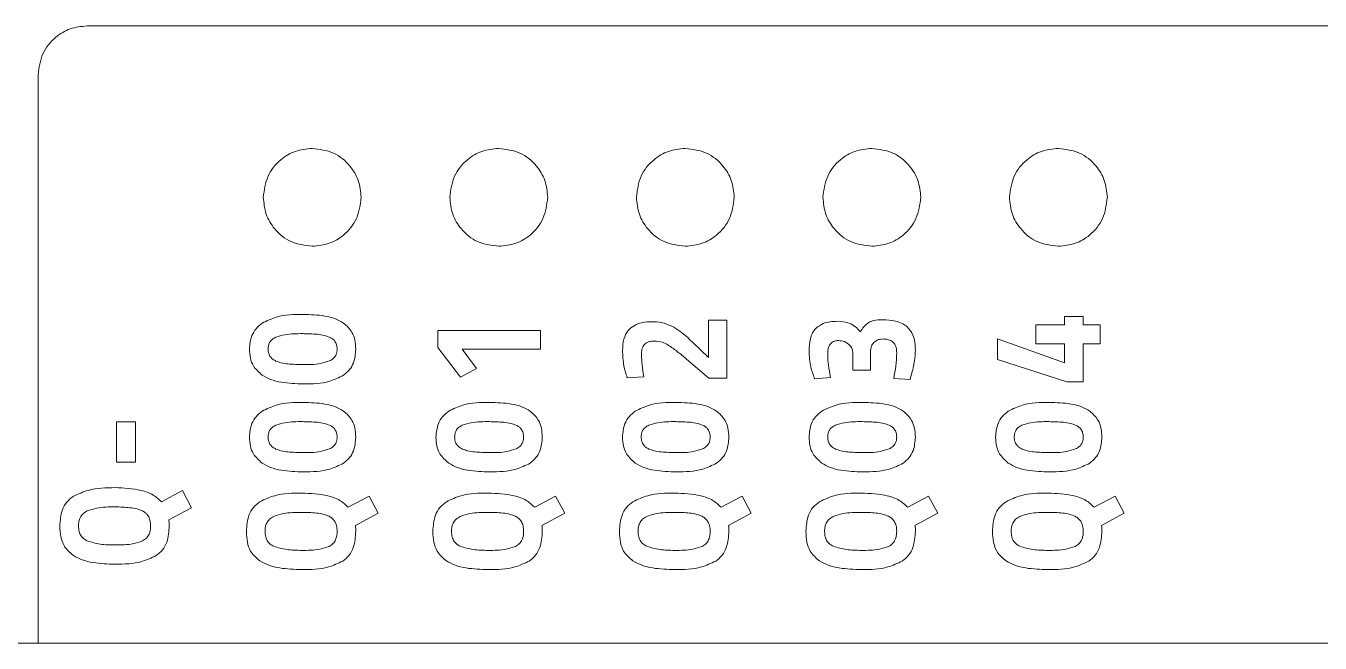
# Model space of a CAD drawing. Header units: millimetres. Extents: x 32696 to 36207, y 16706 to 17911.
# Drawn here: x 34830.1 to 34892.5, y 17439.4 to 17469.2 of the extents above; entities that cross this region are included whole.
import ezdxf

# ---------------------------------------------------------------- set-up
doc = ezdxf.new("R2010")
doc.units = ezdxf.units.MM
doc.header["$LTSCALE"] = 0.1
doc.layers.get('0').update_dxf_attribs({"lineweight": 20})

# ---------------------------------------------------------------- blocks, each defined once
blk = doc.blocks.new('CLP-XP352')
at = {"lineweight": 9}
for p, q in [((35056.784, 17361.414), (35144.454, 17361.414)), ((35055.784, 17348.814), (35055.784, 17360.414)), ((35077.128, 17355.483), (35076.747, 17355.483)), ((35076.747, 17355.483), (35076.747, 17355.308)), ((35077.128, 17355.308), (35077.128, 17355.483)), ((35066.044, 17355.197), (35063.948, 17355.197)), ((35063.948, 17355.197), (35063.948, 17354.848)), ((35066.044, 17354.815), (35066.044, 17355.197)), ((35069.473, 17355.405), (35069.473, 17354.646)), ((35069.854, 17355.405), (35069.473, 17355.405)), ((35069.854, 17354.219), (35069.854, 17355.405)), ((35076.747, 17355.308), (35076.159, 17355.308)), ((35076.159, 17355.308), (35076.159, 17354.926)), ((35077.474, 17355.308), (35077.128, 17355.308)), ((35077.474, 17354.926), (35077.474, 17355.308)), ((35069.473, 17354.646), (35069.142, 17354.965)), ((35076.747, 17354.532), (35075.378, 17355.023)), ((35075.378, 17355.023), (35075.378, 17354.602)), ((35076.159, 17354.926), (35076.747, 17354.926)), ((35076.747, 17354.926), (35076.747, 17354.532)), ((35077.128, 17354.15), (35077.128, 17354.926)), ((35077.128, 17354.926), (35077.474, 17354.926)), ((35063.948, 17354.848), (35064.408, 17354.244)), ((35064.735, 17354.419), (35064.443, 17354.815)), ((35064.443, 17354.815), (35066.044, 17354.815)), ((35072.422, 17354.757), (35072.422, 17354.388)), ((35072.784, 17354.388), (35072.784, 17354.757)), ((35064.408, 17354.244), (35064.735, 17354.419)), ((35069.028, 17354.61), (35069.482, 17354.219)), ((35072.422, 17354.388), (35072.784, 17354.388)), ((35075.378, 17354.602), (35076.794, 17354.15)), ((35067.815, 17354.23), (35068.155, 17354.25)), ((35068.155, 17354.25), (35068.145, 17354.316)), ((35069.482, 17354.219), (35069.854, 17354.219)), ((35071.644, 17354.211), (35071.968, 17354.236)), ((35071.968, 17354.236), (35071.955, 17354.308)), ((35073.26, 17354.216), (35073.594, 17354.197)), ((35073.594, 17354.197), (35073.619, 17354.286)), ((35076.794, 17354.15), (35077.128, 17354.15)), ((35057.773, 17353.329), (35057.386, 17353.329)), ((35057.386, 17353.329), (35057.386, 17352.509)), ((35057.773, 17352.509), (35057.773, 17353.329)), ((35057.386, 17352.509), (35057.773, 17352.509)), ((35058.732, 17351.927), (35058.307, 17351.697)), ((35058.919, 17351.577), (35058.732, 17351.927)), ((35062.542, 17351.816), (35062.117, 17351.586)), ((35062.729, 17351.467), (35062.542, 17351.816)), ((35066.352, 17351.816), (35065.926, 17351.586)), ((35066.539, 17351.467), (35066.352, 17351.816)), ((35070.162, 17351.816), (35069.736, 17351.586)), ((35070.349, 17351.467), (35070.162, 17351.816)), ((35073.972, 17351.816), (35073.546, 17351.586)), ((35074.159, 17351.467), (35073.972, 17351.816)), ((35077.782, 17351.816), (35077.356, 17351.586)), ((35077.969, 17351.467), (35077.782, 17351.816)), ((35058.453, 17351.328), (35058.919, 17351.577)), ((35062.263, 17351.217), (35062.729, 17351.467)), ((35066.072, 17351.217), (35066.539, 17351.467)), ((35069.882, 17351.217), (35070.349, 17351.467)), ((35073.692, 17351.217), (35074.159, 17351.467)), ((35077.502, 17351.217), (35077.969, 17351.467)), ((35055.284, 17348.814), (35055.784, 17348.814)), ((35055.784, 17348.814), (35145.454, 17348.814))]:
    blk.add_line(p, q, dxfattribs=at)
for points, knots in [([(35055.784, 17360.414), (35055.803, 17360.562), (35055.842, 17360.855), (35056.109, 17361.18), (35056.435, 17361.378), (35056.666, 17361.401), (35056.784, 17361.414)], [0, 0, 0, 0, 0.283348, 0.55809, 0.775467, 1, 1, 1, 1]), ([(35060.383, 17357.914), (35060.402, 17358.063), (35060.44, 17358.356), (35060.707, 17358.681), (35061.033, 17358.878), (35061.265, 17358.902), (35061.383, 17358.914)], [0, 0, 0, 0, 0.283707, 0.557916, 0.775023, 1, 1, 1, 1]), ([(35061.383, 17358.914), (35061.532, 17358.894), (35061.825, 17358.856), (35062.15, 17358.589), (35062.347, 17358.263), (35062.371, 17358.032), (35062.383, 17357.914)], [0, 0, 0, 0, 0.2837074, 0.5579157, 0.7750228, 1, 1, 1, 1]), ([(35064.193, 17357.914), (35064.212, 17358.063), (35064.25, 17358.356), (35064.517, 17358.681), (35064.843, 17358.878), (35065.075, 17358.902), (35065.193, 17358.914)], [0, 0, 0, 0, 0.2837074, 0.5579157, 0.7750228, 1, 1, 1, 1]), ([(35065.193, 17358.914), (35065.342, 17358.894), (35065.635, 17358.856), (35065.96, 17358.589), (35066.157, 17358.263), (35066.181, 17358.032), (35066.193, 17357.914)], [0, 0, 0, 0, 0.283707, 0.557916, 0.775023, 1, 1, 1, 1]), ([(35068.003, 17357.914), (35068.022, 17358.063), (35068.06, 17358.356), (35068.327, 17358.681), (35068.653, 17358.878), (35068.885, 17358.902), (35069.003, 17358.914)], [0, 0, 0, 0, 0.283707, 0.557916, 0.775023, 1, 1, 1, 1]), ([(35069.003, 17358.914), (35069.152, 17358.894), (35069.445, 17358.856), (35069.77, 17358.589), (35069.967, 17358.263), (35069.991, 17358.032), (35070.003, 17357.914)], [0, 0, 0, 0, 0.283707, 0.557916, 0.775023, 1, 1, 1, 1]), ([(35071.813, 17357.914), (35071.832, 17358.063), (35071.87, 17358.356), (35072.137, 17358.681), (35072.463, 17358.878), (35072.695, 17358.902), (35072.813, 17358.914)], [0, 0, 0, 0, 0.283707, 0.557916, 0.775023, 1, 1, 1, 1]), ([(35072.813, 17358.914), (35072.962, 17358.894), (35073.255, 17358.856), (35073.58, 17358.589), (35073.777, 17358.263), (35073.801, 17358.032), (35073.813, 17357.914)], [0, 0, 0, 0, 0.283707, 0.557916, 0.775023, 1, 1, 1, 1]), ([(35075.623, 17357.914), (35075.642, 17358.063), (35075.68, 17358.356), (35075.947, 17358.681), (35076.273, 17358.878), (35076.505, 17358.902), (35076.623, 17358.914)], [0, 0, 0, 0, 0.2837074, 0.5579157, 0.7750228, 1, 1, 1, 1]), ([(35076.623, 17358.914), (35076.772, 17358.894), (35077.065, 17358.856), (35077.39, 17358.589), (35077.587, 17358.263), (35077.611, 17358.032), (35077.623, 17357.914)], [0, 0, 0, 0, 0.283707, 0.557916, 0.775023, 1, 1, 1, 1]), ([(35061.383, 17356.914), (35061.234, 17356.933), (35060.941, 17356.971), (35060.615, 17357.238), (35060.418, 17357.564), (35060.395, 17357.796), (35060.383, 17357.914)], [0, 0, 0, 0, 0.283707, 0.557916, 0.775023, 1, 1, 1, 1]), ([(35062.383, 17357.914), (35062.363, 17357.765), (35062.325, 17357.472), (35062.058, 17357.146), (35061.732, 17356.949), (35061.501, 17356.926), (35061.383, 17356.914)], [0, 0, 0, 0, 0.2837074, 0.5579157, 0.7750228, 1, 1, 1, 1]), ([(35065.193, 17356.914), (35065.044, 17356.933), (35064.751, 17356.971), (35064.425, 17357.238), (35064.228, 17357.564), (35064.205, 17357.796), (35064.193, 17357.914)], [0, 0, 0, 0, 0.283707, 0.557916, 0.775023, 1, 1, 1, 1]), ([(35066.193, 17357.914), (35066.173, 17357.765), (35066.135, 17357.472), (35065.868, 17357.146), (35065.542, 17356.949), (35065.311, 17356.926), (35065.193, 17356.914)], [0, 0, 0, 0, 0.283707, 0.557916, 0.775023, 1, 1, 1, 1]), ([(35069.003, 17356.914), (35068.854, 17356.933), (35068.561, 17356.971), (35068.235, 17357.238), (35068.038, 17357.564), (35068.015, 17357.796), (35068.003, 17357.914)], [0, 0, 0, 0, 0.283707, 0.557916, 0.775023, 1, 1, 1, 1]), ([(35070.003, 17357.914), (35069.983, 17357.765), (35069.945, 17357.472), (35069.678, 17357.146), (35069.352, 17356.949), (35069.121, 17356.926), (35069.003, 17356.914)], [0, 0, 0, 0, 0.283707, 0.557916, 0.775023, 1, 1, 1, 1]), ([(35072.813, 17356.914), (35072.664, 17356.933), (35072.371, 17356.971), (35072.045, 17357.238), (35071.848, 17357.564), (35071.825, 17357.796), (35071.813, 17357.914)], [0, 0, 0, 0, 0.283707, 0.557916, 0.775023, 1, 1, 1, 1]), ([(35073.813, 17357.914), (35073.793, 17357.765), (35073.755, 17357.472), (35073.488, 17357.146), (35073.162, 17356.949), (35072.931, 17356.926), (35072.813, 17356.914)], [0, 0, 0, 0, 0.283707, 0.557916, 0.775023, 1, 1, 1, 1]), ([(35076.623, 17356.914), (35076.474, 17356.933), (35076.181, 17356.971), (35075.855, 17357.238), (35075.658, 17357.564), (35075.635, 17357.796), (35075.623, 17357.914)], [0, 0, 0, 0, 0.283707, 0.557916, 0.775023, 1, 1, 1, 1]), ([(35077.623, 17357.914), (35077.603, 17357.765), (35077.565, 17357.472), (35077.298, 17357.146), (35076.972, 17356.949), (35076.741, 17356.926), (35076.623, 17356.914)], [0, 0, 0, 0, 0.283707, 0.557916, 0.775023, 1, 1, 1, 1]), ([(35061.197, 17355.525), (35061.011, 17355.523), (35060.718, 17355.519), (35060.456, 17355.392), (35060.361, 17355.346)], [0, 0, 0, 0, 0.635344, 1, 1, 1, 1]), ([(35062.023, 17355.347), (35061.969, 17355.378), (35061.85, 17355.447), (35061.569, 17355.512), (35061.346, 17355.52), (35061.197, 17355.525)], [0, 0, 0, 0, 0.217517, 0.479492, 1, 1, 1, 1]), ([(35073.032, 17355.416), (35072.969, 17355.416), (35072.871, 17355.415), (35072.782, 17355.374), (35072.749, 17355.36)], [0, 0, 0, 0, 0.6355691, 1, 1, 1, 1]), ([(35073.537, 17355.268), (35073.502, 17355.294), (35073.43, 17355.348), (35073.257, 17355.406), (35073.121, 17355.412), (35073.032, 17355.416)], [0, 0, 0, 0, 0.23845, 0.502992, 1, 1, 1, 1]), ([(35060.361, 17355.346), (35060.316, 17355.31), (35060.229, 17355.24), (35060.121, 17355.059), (35060.109, 17354.91), (35060.1, 17354.815)], [0, 0, 0, 0, 0.275479, 0.542903, 1, 1, 1, 1]), ([(35062.272, 17354.815), (35062.269, 17354.877), (35062.262, 17354.995), (35062.193, 17355.192), (35062.087, 17355.289), (35062.023, 17355.347)], [0, 0, 0, 0, 0.3049042, 0.5798709, 1, 1, 1, 1]), ([(35068.32, 17355.375), (35068.252, 17355.372), (35068.126, 17355.366), (35067.955, 17355.305), (35067.819, 17355.191), (35067.732, 17355.011), (35067.724, 17354.87), (35067.72, 17354.793)], [0, 0, 0, 0, 0.213651, 0.394076, 0.558087, 0.759499, 1, 1, 1, 1]), ([(35068.726, 17355.286), (35068.657, 17355.315), (35068.526, 17355.368), (35068.386, 17355.373), (35068.32, 17355.375)], [0, 0, 0, 0, 0.533904, 1, 1, 1, 1]), ([(35069.142, 17354.965), (35069.062, 17355.04), (35068.933, 17355.161), (35068.782, 17355.252), (35068.726, 17355.286)], [0, 0, 0, 0, 0.627835, 1, 1, 1, 1]), ([(35071.668, 17355.239), (35071.644, 17355.209), (35071.593, 17355.145), (35071.54, 17354.987), (35071.534, 17354.862), (35071.53, 17354.78)], [0, 0, 0, 0, 0.235463, 0.498785, 1, 1, 1, 1]), ([(35072.111, 17355.383), (35072.01, 17355.38), (35071.846, 17355.374), (35071.718, 17355.277), (35071.668, 17355.239)], [0, 0, 0, 0, 0.6154372, 1, 1, 1, 1]), ([(35072.578, 17355.17), (35072.546, 17355.206), (35072.482, 17355.278), (35072.323, 17355.366), (35072.193, 17355.376), (35072.111, 17355.383)], [0, 0, 0, 0, 0.272486, 0.5404, 1, 1, 1, 1]), ([(35072.749, 17355.36), (35072.715, 17355.332), (35072.648, 17355.278), (35072.601, 17355.205), (35072.578, 17355.17)], [0, 0, 0, 0, 0.509409, 1, 1, 1, 1]), ([(35073.702, 17354.793), (35073.697, 17354.901), (35073.69, 17355.079), (35073.58, 17355.215), (35073.537, 17355.268)], [0, 0, 0, 0, 0.611026, 1, 1, 1, 1]), ([(35060.639, 17355.059), (35060.612, 17355.045), (35060.561, 17355.017), (35060.511, 17354.954), (35060.485, 17354.885), (35060.483, 17354.84), (35060.481, 17354.816)], [0, 0, 0, 0, 0.292413, 0.55813, 0.769655, 1, 1, 1, 1]), ([(35061.188, 17355.131), (35061.065, 17355.131), (35060.878, 17355.132), (35060.7, 17355.078), (35060.639, 17355.059)], [0, 0, 0, 0, 0.658032, 1, 1, 1, 1]), ([(35061.736, 17355.059), (35061.701, 17355.072), (35061.62, 17355.101), (35061.436, 17355.126), (35061.288, 17355.129), (35061.188, 17355.131)], [0, 0, 0, 0, 0.20023, 0.460667, 1, 1, 1, 1]), ([(35061.891, 17354.818), (35061.889, 17354.847), (35061.885, 17354.904), (35061.849, 17354.975), (35061.797, 17355.027), (35061.757, 17355.048), (35061.736, 17355.059)], [0, 0, 0, 0, 0.288903, 0.553829, 0.766744, 1, 1, 1, 1]), ([(35068.107, 17354.721), (35068.109, 17354.763), (35068.112, 17354.833), (35068.152, 17354.89), (35068.168, 17354.913)], [0, 0, 0, 0, 0.60055, 1, 1, 1, 1]), ([(35068.168, 17354.913), (35068.181, 17354.925), (35068.208, 17354.95), (35068.28, 17354.977), (35068.337, 17354.979), (35068.376, 17354.981)], [0, 0, 0, 0, 0.23229, 0.493341, 1, 1, 1, 1]), ([(35068.376, 17354.981), (35068.43, 17354.977), (35068.529, 17354.969), (35068.615, 17354.921), (35068.653, 17354.899)], [0, 0, 0, 0, 0.553548, 1, 1, 1, 1]), ([(35068.653, 17354.899), (35068.715, 17354.857), (35068.844, 17354.766), (35068.964, 17354.664), (35069.028, 17354.61)], [0, 0, 0, 0, 0.472756, 1, 1, 1, 1]), ([(35071.911, 17354.715), (35071.912, 17354.746), (35071.914, 17354.803), (35071.937, 17354.88), (35071.98, 17354.943), (35072.05, 17354.984), (35072.106, 17354.988), (35072.136, 17354.99)], [0, 0, 0, 0, 0.23036, 0.421688, 0.587943, 0.779408, 1, 1, 1, 1]), ([(35072.136, 17354.99), (35072.176, 17354.986), (35072.248, 17354.979), (35072.307, 17354.937), (35072.333, 17354.919)], [0, 0, 0, 0, 0.551394, 1, 1, 1, 1]), ([(35072.333, 17354.919), (35072.348, 17354.906), (35072.376, 17354.881), (35072.413, 17354.827), (35072.419, 17354.783), (35072.422, 17354.757)], [0, 0, 0, 0, 0.311437, 0.589228, 1, 1, 1, 1]), ([(35072.784, 17354.757), (35072.787, 17354.798), (35072.792, 17354.87), (35072.836, 17354.926), (35072.854, 17354.949)], [0, 0, 0, 0, 0.5801, 1, 1, 1, 1]), ([(35072.854, 17354.949), (35072.884, 17354.973), (35072.939, 17355.017), (35073.009, 17355.021), (35073.041, 17355.023)], [0, 0, 0, 0, 0.537063, 1, 1, 1, 1]), ([(35073.041, 17355.023), (35073.073, 17355.021), (35073.132, 17355.019), (35073.212, 17354.988), (35073.275, 17354.932), (35073.315, 17354.844), (35073.319, 17354.775), (35073.321, 17354.737)], [0, 0, 0, 0, 0.2083028, 0.3853112, 0.5487551, 0.7533807, 1, 1, 1, 1]), ([(35060.1, 17354.815), (35060.104, 17354.753), (35060.111, 17354.636), (35060.184, 17354.439), (35060.294, 17354.343), (35060.361, 17354.284)], [0, 0, 0, 0, 0.300764, 0.574255, 1, 1, 1, 1]), ([(35060.481, 17354.816), (35060.483, 17354.787), (35060.487, 17354.729), (35060.525, 17354.658), (35060.578, 17354.605), (35060.619, 17354.584), (35060.64, 17354.572)], [0, 0, 0, 0, 0.287559, 0.552203, 0.765697, 1, 1, 1, 1]), ([(35061.736, 17354.574), (35061.762, 17354.589), (35061.812, 17354.617), (35061.862, 17354.681), (35061.887, 17354.749), (35061.89, 17354.794), (35061.891, 17354.818)], [0, 0, 0, 0, 0.292816, 0.559186, 0.77068, 1, 1, 1, 1]), ([(35062.023, 17354.283), (35062.065, 17354.318), (35062.15, 17354.389), (35062.252, 17354.57), (35062.265, 17354.72), (35062.272, 17354.815)], [0, 0, 0, 0, 0.270664, 0.537437, 1, 1, 1, 1]), ([(35067.72, 17354.793), (35067.725, 17354.685), (35067.734, 17354.494), (35067.79, 17354.311), (35067.815, 17354.23)], [0, 0, 0, 0, 0.561022, 1, 1, 1, 1]), ([(35068.145, 17354.316), (35068.133, 17354.394), (35068.112, 17354.528), (35068.109, 17354.664), (35068.107, 17354.721)], [0, 0, 0, 0, 0.582116, 1, 1, 1, 1]), ([(35071.53, 17354.78), (35071.535, 17354.668), (35071.544, 17354.472), (35071.614, 17354.289), (35071.644, 17354.211)], [0, 0, 0, 0, 0.574467, 1, 1, 1, 1]), ([(35071.955, 17354.308), (35071.941, 17354.386), (35071.916, 17354.52), (35071.913, 17354.657), (35071.911, 17354.715)], [0, 0, 0, 0, 0.577592, 1, 1, 1, 1]), ([(35073.321, 17354.737), (35073.316, 17354.648), (35073.308, 17354.473), (35073.276, 17354.301), (35073.26, 17354.216)], [0, 0, 0, 0, 0.510113, 1, 1, 1, 1]), ([(35073.619, 17354.286), (35073.646, 17354.382), (35073.691, 17354.548), (35073.699, 17354.72), (35073.702, 17354.793)], [0, 0, 0, 0, 0.577762, 1, 1, 1, 1]), ([(35060.64, 17354.572), (35060.676, 17354.56), (35060.757, 17354.53), (35060.942, 17354.504), (35061.09, 17354.501), (35061.19, 17354.499)], [0, 0, 0, 0, 0.202241, 0.463134, 1, 1, 1, 1]), ([(35061.19, 17354.499), (35061.312, 17354.499), (35061.499, 17354.498), (35061.675, 17354.555), (35061.736, 17354.574)], [0, 0, 0, 0, 0.657967, 1, 1, 1, 1]), ([(35060.361, 17354.284), (35060.417, 17354.253), (35060.539, 17354.185), (35060.823, 17354.118), (35061.048, 17354.11), (35061.197, 17354.105)], [0, 0, 0, 0, 0.220687, 0.483535, 1, 1, 1, 1]), ([(35061.197, 17354.105), (35061.383, 17354.107), (35061.673, 17354.109), (35061.93, 17354.237), (35062.023, 17354.283)], [0, 0, 0, 0, 0.639398, 1, 1, 1, 1]), ([(35061.197, 17353.728), (35061.011, 17353.726), (35060.718, 17353.723), (35060.456, 17353.596), (35060.361, 17353.55)], [0, 0, 0, 0, 0.635344, 1, 1, 1, 1]), ([(35062.023, 17353.551), (35061.969, 17353.582), (35061.85, 17353.65), (35061.569, 17353.716), (35061.346, 17353.723), (35061.197, 17353.728)], [0, 0, 0, 0, 0.217517, 0.479492, 1, 1, 1, 1]), ([(35065.007, 17353.728), (35064.82, 17353.726), (35064.527, 17353.723), (35064.266, 17353.596), (35064.17, 17353.55)], [0, 0, 0, 0, 0.635344, 1, 1, 1, 1]), ([(35065.833, 17353.551), (35065.778, 17353.582), (35065.659, 17353.65), (35065.378, 17353.716), (35065.155, 17353.723), (35065.007, 17353.728)], [0, 0, 0, 0, 0.217517, 0.479492, 1, 1, 1, 1]), ([(35068.817, 17353.728), (35068.63, 17353.726), (35068.337, 17353.723), (35068.076, 17353.596), (35067.98, 17353.55)], [0, 0, 0, 0, 0.635344, 1, 1, 1, 1]), ([(35069.643, 17353.551), (35069.588, 17353.582), (35069.469, 17353.65), (35069.188, 17353.716), (35068.965, 17353.723), (35068.817, 17353.728)], [0, 0, 0, 0, 0.217517, 0.479492, 1, 1, 1, 1]), ([(35072.627, 17353.728), (35072.44, 17353.726), (35072.147, 17353.723), (35071.886, 17353.596), (35071.79, 17353.55)], [0, 0, 0, 0, 0.6353439, 1, 1, 1, 1]), ([(35073.453, 17353.551), (35073.398, 17353.582), (35073.279, 17353.65), (35072.998, 17353.716), (35072.775, 17353.723), (35072.627, 17353.728)], [0, 0, 0, 0, 0.217517, 0.479492, 1, 1, 1, 1]), ([(35076.437, 17353.728), (35076.25, 17353.726), (35075.957, 17353.723), (35075.696, 17353.596), (35075.6, 17353.55)], [0, 0, 0, 0, 0.635344, 1, 1, 1, 1]), ([(35077.263, 17353.551), (35077.208, 17353.582), (35077.089, 17353.65), (35076.808, 17353.716), (35076.585, 17353.723), (35076.437, 17353.728)], [0, 0, 0, 0, 0.217517, 0.479492, 1, 1, 1, 1]), ([(35060.361, 17353.55), (35060.316, 17353.514), (35060.229, 17353.444), (35060.121, 17353.263), (35060.109, 17353.113), (35060.1, 17353.019)], [0, 0, 0, 0, 0.275479, 0.542903, 1, 1, 1, 1]), ([(35061.188, 17353.335), (35061.065, 17353.335), (35060.878, 17353.336), (35060.7, 17353.281), (35060.639, 17353.263)], [0, 0, 0, 0, 0.658032, 1, 1, 1, 1]), ([(35061.736, 17353.263), (35061.701, 17353.275), (35061.62, 17353.305), (35061.436, 17353.33), (35061.288, 17353.333), (35061.188, 17353.335)], [0, 0, 0, 0, 0.20023, 0.460667, 1, 1, 1, 1]), ([(35062.272, 17353.019), (35062.269, 17353.081), (35062.262, 17353.199), (35062.193, 17353.395), (35062.087, 17353.492), (35062.023, 17353.551)], [0, 0, 0, 0, 0.304904, 0.579871, 1, 1, 1, 1]), ([(35064.17, 17353.55), (35064.126, 17353.514), (35064.039, 17353.444), (35063.931, 17353.263), (35063.918, 17353.113), (35063.91, 17353.019)], [0, 0, 0, 0, 0.275479, 0.542903, 1, 1, 1, 1]), ([(35064.997, 17353.335), (35064.874, 17353.335), (35064.687, 17353.336), (35064.509, 17353.281), (35064.448, 17353.263)], [0, 0, 0, 0, 0.658032, 1, 1, 1, 1]), ([(35065.545, 17353.263), (35065.51, 17353.275), (35065.43, 17353.305), (35065.245, 17353.33), (35065.097, 17353.333), (35064.997, 17353.335)], [0, 0, 0, 0, 0.20023, 0.460667, 1, 1, 1, 1]), ([(35066.082, 17353.019), (35066.078, 17353.081), (35066.072, 17353.199), (35066.003, 17353.395), (35065.897, 17353.492), (35065.833, 17353.551)], [0, 0, 0, 0, 0.304904, 0.579871, 1, 1, 1, 1]), ([(35067.98, 17353.55), (35067.936, 17353.514), (35067.849, 17353.444), (35067.741, 17353.263), (35067.728, 17353.113), (35067.72, 17353.019)], [0, 0, 0, 0, 0.275479, 0.542903, 1, 1, 1, 1]), ([(35068.807, 17353.335), (35068.684, 17353.335), (35068.497, 17353.336), (35068.319, 17353.281), (35068.258, 17353.263)], [0, 0, 0, 0, 0.658032, 1, 1, 1, 1]), ([(35069.355, 17353.263), (35069.32, 17353.275), (35069.24, 17353.305), (35069.055, 17353.33), (35068.907, 17353.333), (35068.807, 17353.335)], [0, 0, 0, 0, 0.20023, 0.460667, 1, 1, 1, 1]), ([(35069.892, 17353.019), (35069.888, 17353.081), (35069.882, 17353.199), (35069.813, 17353.395), (35069.707, 17353.492), (35069.643, 17353.551)], [0, 0, 0, 0, 0.304904, 0.579871, 1, 1, 1, 1]), ([(35071.79, 17353.55), (35071.746, 17353.514), (35071.659, 17353.444), (35071.551, 17353.263), (35071.538, 17353.113), (35071.53, 17353.019)], [0, 0, 0, 0, 0.275479, 0.542903, 1, 1, 1, 1]), ([(35072.617, 17353.335), (35072.494, 17353.335), (35072.307, 17353.336), (35072.129, 17353.281), (35072.068, 17353.263)], [0, 0, 0, 0, 0.658032, 1, 1, 1, 1]), ([(35073.165, 17353.263), (35073.13, 17353.275), (35073.05, 17353.305), (35072.865, 17353.33), (35072.717, 17353.333), (35072.617, 17353.335)], [0, 0, 0, 0, 0.2002298, 0.460667, 1, 1, 1, 1]), ([(35073.702, 17353.019), (35073.698, 17353.081), (35073.692, 17353.199), (35073.623, 17353.395), (35073.517, 17353.492), (35073.453, 17353.551)], [0, 0, 0, 0, 0.304904, 0.579871, 1, 1, 1, 1]), ([(35075.6, 17353.55), (35075.556, 17353.514), (35075.469, 17353.444), (35075.361, 17353.263), (35075.348, 17353.113), (35075.34, 17353.019)], [0, 0, 0, 0, 0.275479, 0.542903, 1, 1, 1, 1]), ([(35076.427, 17353.335), (35076.304, 17353.335), (35076.117, 17353.336), (35075.939, 17353.281), (35075.878, 17353.263)], [0, 0, 0, 0, 0.658032, 1, 1, 1, 1]), ([(35076.975, 17353.263), (35076.94, 17353.275), (35076.86, 17353.305), (35076.675, 17353.33), (35076.527, 17353.333), (35076.427, 17353.335)], [0, 0, 0, 0, 0.20023, 0.460667, 1, 1, 1, 1]), ([(35077.512, 17353.019), (35077.508, 17353.081), (35077.502, 17353.199), (35077.433, 17353.395), (35077.327, 17353.492), (35077.263, 17353.551)], [0, 0, 0, 0, 0.304904, 0.579871, 1, 1, 1, 1]), ([(35060.639, 17353.263), (35060.612, 17353.248), (35060.561, 17353.221), (35060.511, 17353.158), (35060.485, 17353.089), (35060.483, 17353.044), (35060.481, 17353.02)], [0, 0, 0, 0, 0.292413, 0.55813, 0.769655, 1, 1, 1, 1]), ([(35061.891, 17353.022), (35061.889, 17353.051), (35061.885, 17353.108), (35061.849, 17353.179), (35061.797, 17353.23), (35061.757, 17353.252), (35061.736, 17353.263)], [0, 0, 0, 0, 0.288903, 0.553829, 0.766744, 1, 1, 1, 1]), ([(35064.448, 17353.263), (35064.422, 17353.248), (35064.371, 17353.221), (35064.321, 17353.158), (35064.295, 17353.089), (35064.292, 17353.044), (35064.291, 17353.02)], [0, 0, 0, 0, 0.292413, 0.55813, 0.769655, 1, 1, 1, 1]), ([(35065.701, 17353.022), (35065.699, 17353.051), (35065.695, 17353.108), (35065.658, 17353.179), (35065.606, 17353.23), (35065.566, 17353.252), (35065.545, 17353.263)], [0, 0, 0, 0, 0.288903, 0.553829, 0.766744, 1, 1, 1, 1]), ([(35068.258, 17353.263), (35068.232, 17353.248), (35068.181, 17353.221), (35068.131, 17353.158), (35068.105, 17353.089), (35068.102, 17353.044), (35068.101, 17353.02)], [0, 0, 0, 0, 0.292413, 0.55813, 0.769655, 1, 1, 1, 1]), ([(35069.511, 17353.022), (35069.509, 17353.051), (35069.505, 17353.108), (35069.468, 17353.179), (35069.416, 17353.23), (35069.376, 17353.252), (35069.355, 17353.263)], [0, 0, 0, 0, 0.288903, 0.553829, 0.766744, 1, 1, 1, 1]), ([(35072.068, 17353.263), (35072.042, 17353.248), (35071.991, 17353.221), (35071.941, 17353.158), (35071.915, 17353.089), (35071.912, 17353.044), (35071.911, 17353.02)], [0, 0, 0, 0, 0.292413, 0.55813, 0.769655, 1, 1, 1, 1]), ([(35073.321, 17353.022), (35073.319, 17353.051), (35073.315, 17353.108), (35073.278, 17353.179), (35073.226, 17353.23), (35073.186, 17353.252), (35073.165, 17353.263)], [0, 0, 0, 0, 0.288903, 0.553829, 0.766744, 1, 1, 1, 1]), ([(35075.878, 17353.263), (35075.852, 17353.248), (35075.801, 17353.221), (35075.751, 17353.158), (35075.725, 17353.089), (35075.722, 17353.044), (35075.721, 17353.02)], [0, 0, 0, 0, 0.292413, 0.55813, 0.769655, 1, 1, 1, 1]), ([(35077.131, 17353.022), (35077.129, 17353.051), (35077.125, 17353.108), (35077.088, 17353.179), (35077.036, 17353.23), (35076.996, 17353.252), (35076.975, 17353.263)], [0, 0, 0, 0, 0.288903, 0.553829, 0.766744, 1, 1, 1, 1]), ([(35060.1, 17353.019), (35060.104, 17352.957), (35060.111, 17352.84), (35060.184, 17352.643), (35060.294, 17352.547), (35060.361, 17352.488)], [0, 0, 0, 0, 0.300764, 0.574255, 1, 1, 1, 1]), ([(35060.481, 17353.02), (35060.483, 17352.99), (35060.487, 17352.933), (35060.525, 17352.862), (35060.578, 17352.809), (35060.619, 17352.788), (35060.64, 17352.776)], [0, 0, 0, 0, 0.287559, 0.552203, 0.765697, 1, 1, 1, 1]), ([(35060.64, 17352.776), (35060.676, 17352.763), (35060.757, 17352.734), (35060.942, 17352.708), (35061.09, 17352.705), (35061.19, 17352.703)], [0, 0, 0, 0, 0.202241, 0.463134, 1, 1, 1, 1]), ([(35061.19, 17352.703), (35061.312, 17352.702), (35061.499, 17352.702), (35061.675, 17352.758), (35061.736, 17352.778)], [0, 0, 0, 0, 0.657967, 1, 1, 1, 1]), ([(35061.736, 17352.778), (35061.762, 17352.793), (35061.812, 17352.821), (35061.862, 17352.884), (35061.887, 17352.953), (35061.89, 17352.998), (35061.891, 17353.022)], [0, 0, 0, 0, 0.292816, 0.559186, 0.77068, 1, 1, 1, 1]), ([(35062.023, 17352.487), (35062.065, 17352.522), (35062.15, 17352.593), (35062.252, 17352.774), (35062.265, 17352.924), (35062.272, 17353.019)], [0, 0, 0, 0, 0.270664, 0.537437, 1, 1, 1, 1]), ([(35063.91, 17353.019), (35063.913, 17352.957), (35063.92, 17352.84), (35063.994, 17352.643), (35064.103, 17352.547), (35064.17, 17352.488)], [0, 0, 0, 0, 0.300764, 0.5742548, 1, 1, 1, 1]), ([(35064.291, 17353.02), (35064.293, 17352.99), (35064.297, 17352.933), (35064.335, 17352.862), (35064.387, 17352.809), (35064.428, 17352.788), (35064.45, 17352.776)], [0, 0, 0, 0, 0.287559, 0.552203, 0.765697, 1, 1, 1, 1]), ([(35064.45, 17352.776), (35064.485, 17352.763), (35064.566, 17352.734), (35064.751, 17352.708), (35064.899, 17352.705), (35064.999, 17352.703)], [0, 0, 0, 0, 0.202241, 0.463134, 1, 1, 1, 1]), ([(35064.999, 17352.703), (35065.122, 17352.702), (35065.308, 17352.702), (35065.485, 17352.758), (35065.545, 17352.778)], [0, 0, 0, 0, 0.657967, 1, 1, 1, 1]), ([(35065.545, 17352.778), (35065.571, 17352.793), (35065.622, 17352.821), (35065.671, 17352.884), (35065.697, 17352.953), (35065.699, 17352.998), (35065.701, 17353.022)], [0, 0, 0, 0, 0.292816, 0.559186, 0.77068, 1, 1, 1, 1]), ([(35065.833, 17352.487), (35065.875, 17352.522), (35065.959, 17352.593), (35066.062, 17352.774), (35066.074, 17352.924), (35066.082, 17353.019)], [0, 0, 0, 0, 0.270664, 0.537437, 1, 1, 1, 1]), ([(35067.72, 17353.019), (35067.723, 17352.957), (35067.73, 17352.84), (35067.804, 17352.643), (35067.913, 17352.547), (35067.98, 17352.488)], [0, 0, 0, 0, 0.300764, 0.574255, 1, 1, 1, 1]), ([(35068.101, 17353.02), (35068.103, 17352.99), (35068.107, 17352.933), (35068.145, 17352.862), (35068.197, 17352.809), (35068.238, 17352.788), (35068.26, 17352.776)], [0, 0, 0, 0, 0.287559, 0.552203, 0.765697, 1, 1, 1, 1]), ([(35068.26, 17352.776), (35068.295, 17352.763), (35068.376, 17352.734), (35068.561, 17352.708), (35068.709, 17352.705), (35068.809, 17352.703)], [0, 0, 0, 0, 0.202241, 0.463134, 1, 1, 1, 1]), ([(35068.809, 17352.703), (35068.932, 17352.702), (35069.118, 17352.702), (35069.295, 17352.758), (35069.355, 17352.778)], [0, 0, 0, 0, 0.657967, 1, 1, 1, 1]), ([(35069.355, 17352.778), (35069.381, 17352.793), (35069.432, 17352.821), (35069.481, 17352.884), (35069.507, 17352.953), (35069.509, 17352.998), (35069.511, 17353.022)], [0, 0, 0, 0, 0.292816, 0.559186, 0.77068, 1, 1, 1, 1]), ([(35069.643, 17352.487), (35069.685, 17352.522), (35069.769, 17352.593), (35069.872, 17352.774), (35069.884, 17352.924), (35069.892, 17353.019)], [0, 0, 0, 0, 0.270664, 0.537437, 1, 1, 1, 1]), ([(35071.53, 17353.019), (35071.533, 17352.957), (35071.54, 17352.84), (35071.614, 17352.643), (35071.723, 17352.547), (35071.79, 17352.488)], [0, 0, 0, 0, 0.300764, 0.574255, 1, 1, 1, 1]), ([(35071.911, 17353.02), (35071.913, 17352.99), (35071.917, 17352.933), (35071.955, 17352.862), (35072.007, 17352.809), (35072.048, 17352.788), (35072.07, 17352.776)], [0, 0, 0, 0, 0.287559, 0.552203, 0.765697, 1, 1, 1, 1]), ([(35072.07, 17352.776), (35072.105, 17352.763), (35072.186, 17352.734), (35072.371, 17352.708), (35072.519, 17352.705), (35072.619, 17352.703)], [0, 0, 0, 0, 0.202241, 0.463134, 1, 1, 1, 1]), ([(35072.619, 17352.703), (35072.742, 17352.702), (35072.928, 17352.702), (35073.105, 17352.758), (35073.165, 17352.778)], [0, 0, 0, 0, 0.657967, 1, 1, 1, 1]), ([(35073.165, 17352.778), (35073.191, 17352.793), (35073.242, 17352.821), (35073.291, 17352.884), (35073.317, 17352.953), (35073.319, 17352.998), (35073.321, 17353.022)], [0, 0, 0, 0, 0.292816, 0.559186, 0.77068, 1, 1, 1, 1]), ([(35073.453, 17352.487), (35073.495, 17352.522), (35073.579, 17352.593), (35073.682, 17352.774), (35073.694, 17352.924), (35073.702, 17353.019)], [0, 0, 0, 0, 0.270664, 0.537437, 1, 1, 1, 1]), ([(35075.34, 17353.019), (35075.343, 17352.957), (35075.35, 17352.84), (35075.424, 17352.643), (35075.533, 17352.547), (35075.6, 17352.488)], [0, 0, 0, 0, 0.300764, 0.5742548, 1, 1, 1, 1]), ([(35075.721, 17353.02), (35075.723, 17352.99), (35075.727, 17352.933), (35075.765, 17352.862), (35075.817, 17352.809), (35075.858, 17352.788), (35075.88, 17352.776)], [0, 0, 0, 0, 0.287559, 0.552203, 0.765697, 1, 1, 1, 1]), ([(35075.88, 17352.776), (35075.915, 17352.763), (35075.996, 17352.734), (35076.181, 17352.708), (35076.329, 17352.705), (35076.429, 17352.703)], [0, 0, 0, 0, 0.202241, 0.463134, 1, 1, 1, 1]), ([(35076.429, 17352.703), (35076.552, 17352.702), (35076.738, 17352.702), (35076.915, 17352.758), (35076.975, 17352.778)], [0, 0, 0, 0, 0.657967, 1, 1, 1, 1]), ([(35076.975, 17352.778), (35077.001, 17352.793), (35077.052, 17352.821), (35077.101, 17352.884), (35077.127, 17352.953), (35077.129, 17352.998), (35077.131, 17353.022)], [0, 0, 0, 0, 0.292816, 0.559186, 0.77068, 1, 1, 1, 1]), ([(35077.263, 17352.487), (35077.305, 17352.522), (35077.389, 17352.593), (35077.492, 17352.774), (35077.504, 17352.924), (35077.512, 17353.019)], [0, 0, 0, 0, 0.270664, 0.537437, 1, 1, 1, 1]), ([(35060.361, 17352.488), (35060.417, 17352.457), (35060.539, 17352.388), (35060.823, 17352.322), (35061.048, 17352.314), (35061.197, 17352.309)], [0, 0, 0, 0, 0.220687, 0.483535, 1, 1, 1, 1]), ([(35061.197, 17352.309), (35061.383, 17352.311), (35061.673, 17352.313), (35061.93, 17352.441), (35062.023, 17352.487)], [0, 0, 0, 0, 0.639398, 1, 1, 1, 1]), ([(35064.17, 17352.488), (35064.226, 17352.457), (35064.348, 17352.388), (35064.633, 17352.322), (35064.858, 17352.314), (35065.007, 17352.309)], [0, 0, 0, 0, 0.220687, 0.483535, 1, 1, 1, 1]), ([(35065.007, 17352.309), (35065.192, 17352.311), (35065.482, 17352.313), (35065.74, 17352.441), (35065.833, 17352.487)], [0, 0, 0, 0, 0.639398, 1, 1, 1, 1]), ([(35067.98, 17352.488), (35068.036, 17352.457), (35068.158, 17352.388), (35068.443, 17352.322), (35068.668, 17352.314), (35068.817, 17352.309)], [0, 0, 0, 0, 0.220687, 0.483535, 1, 1, 1, 1]), ([(35068.817, 17352.309), (35069.002, 17352.311), (35069.292, 17352.313), (35069.55, 17352.441), (35069.643, 17352.487)], [0, 0, 0, 0, 0.639398, 1, 1, 1, 1]), ([(35071.79, 17352.488), (35071.846, 17352.457), (35071.968, 17352.388), (35072.253, 17352.322), (35072.478, 17352.314), (35072.627, 17352.309)], [0, 0, 0, 0, 0.220687, 0.483535, 1, 1, 1, 1]), ([(35072.627, 17352.309), (35072.812, 17352.311), (35073.102, 17352.313), (35073.36, 17352.441), (35073.453, 17352.487)], [0, 0, 0, 0, 0.639398, 1, 1, 1, 1]), ([(35075.6, 17352.488), (35075.656, 17352.457), (35075.778, 17352.388), (35076.063, 17352.322), (35076.288, 17352.314), (35076.437, 17352.309)], [0, 0, 0, 0, 0.220687, 0.483535, 1, 1, 1, 1]), ([(35076.437, 17352.309), (35076.622, 17352.311), (35076.912, 17352.313), (35077.17, 17352.441), (35077.263, 17352.487)], [0, 0, 0, 0, 0.639398, 1, 1, 1, 1]), ([(35057.357, 17351.988), (35057.17, 17351.985), (35056.872, 17351.981), (35056.604, 17351.857), (35056.505, 17351.812)], [0, 0, 0, 0, 0.629824, 1, 1, 1, 1]), ([(35058.307, 17351.697), (35058.252, 17351.747), (35058.132, 17351.858), (35057.801, 17351.969), (35057.536, 17351.98), (35057.357, 17351.988)], [0, 0, 0, 0, 0.218354, 0.476102, 1, 1, 1, 1]), ([(35056.505, 17351.812), (35056.457, 17351.775), (35056.361, 17351.701), (35056.247, 17351.492), (35056.235, 17351.318), (35056.227, 17351.206)], [0, 0, 0, 0, 0.257406, 0.519792, 1, 1, 1, 1]), ([(35061.167, 17351.877), (35060.98, 17351.874), (35060.682, 17351.87), (35060.414, 17351.747), (35060.315, 17351.701)], [0, 0, 0, 0, 0.629824, 1, 1, 1, 1]), ([(35062.117, 17351.586), (35062.062, 17351.637), (35061.942, 17351.747), (35061.611, 17351.858), (35061.346, 17351.87), (35061.167, 17351.877)], [0, 0, 0, 0, 0.218354, 0.476102, 1, 1, 1, 1]), ([(35064.977, 17351.877), (35064.789, 17351.874), (35064.492, 17351.87), (35064.224, 17351.747), (35064.124, 17351.701)], [0, 0, 0, 0, 0.629824, 1, 1, 1, 1]), ([(35065.926, 17351.586), (35065.871, 17351.637), (35065.751, 17351.747), (35065.421, 17351.858), (35065.155, 17351.87), (35064.977, 17351.877)], [0, 0, 0, 0, 0.218354, 0.476102, 1, 1, 1, 1]), ([(35068.787, 17351.877), (35068.599, 17351.874), (35068.302, 17351.87), (35068.034, 17351.747), (35067.934, 17351.701)], [0, 0, 0, 0, 0.629824, 1, 1, 1, 1]), ([(35069.736, 17351.586), (35069.681, 17351.637), (35069.561, 17351.747), (35069.231, 17351.858), (35068.965, 17351.87), (35068.787, 17351.877)], [0, 0, 0, 0, 0.218354, 0.476102, 1, 1, 1, 1]), ([(35072.597, 17351.877), (35072.409, 17351.874), (35072.112, 17351.87), (35071.844, 17351.747), (35071.744, 17351.701)], [0, 0, 0, 0, 0.629824, 1, 1, 1, 1]), ([(35073.546, 17351.586), (35073.491, 17351.637), (35073.371, 17351.747), (35073.041, 17351.858), (35072.775, 17351.87), (35072.597, 17351.877)], [0, 0, 0, 0, 0.218354, 0.476102, 1, 1, 1, 1]), ([(35076.407, 17351.877), (35076.219, 17351.874), (35075.922, 17351.87), (35075.654, 17351.747), (35075.554, 17351.701)], [0, 0, 0, 0, 0.629824, 1, 1, 1, 1]), ([(35077.356, 17351.586), (35077.301, 17351.637), (35077.181, 17351.747), (35076.851, 17351.858), (35076.585, 17351.87), (35076.407, 17351.877)], [0, 0, 0, 0, 0.218354, 0.476102, 1, 1, 1, 1]), ([(35056.786, 17351.511), (35056.756, 17351.494), (35056.697, 17351.46), (35056.641, 17351.381), (35056.612, 17351.294), (35056.609, 17351.237), (35056.608, 17351.206)], [0, 0, 0, 0, 0.275728, 0.537763, 0.756031, 1, 1, 1, 1]), ([(35057.357, 17351.594), (35057.231, 17351.594), (35057.036, 17351.593), (35056.851, 17351.533), (35056.786, 17351.511)], [0, 0, 0, 0, 0.644734, 1, 1, 1, 1]), ([(35057.916, 17351.512), (35057.88, 17351.527), (35057.797, 17351.559), (35057.608, 17351.588), (35057.458, 17351.592), (35057.357, 17351.594)], [0, 0, 0, 0, 0.206215, 0.467692, 1, 1, 1, 1]), ([(35058.081, 17351.206), (35058.079, 17351.245), (35058.075, 17351.317), (35058.038, 17351.408), (35057.983, 17351.474), (35057.939, 17351.499), (35057.916, 17351.512)], [0, 0, 0, 0, 0.313657, 0.585735, 0.789005, 1, 1, 1, 1]), ([(35060.315, 17351.701), (35060.267, 17351.664), (35060.171, 17351.59), (35060.057, 17351.381), (35060.045, 17351.207), (35060.037, 17351.095)], [0, 0, 0, 0, 0.257406, 0.519792, 1, 1, 1, 1]), ([(35061.167, 17351.483), (35061.041, 17351.483), (35060.846, 17351.482), (35060.661, 17351.422), (35060.596, 17351.4)], [0, 0, 0, 0, 0.644734, 1, 1, 1, 1]), ([(35061.726, 17351.402), (35061.69, 17351.416), (35061.607, 17351.449), (35061.418, 17351.478), (35061.268, 17351.481), (35061.167, 17351.483)], [0, 0, 0, 0, 0.206215, 0.467692, 1, 1, 1, 1]), ([(35064.124, 17351.701), (35064.077, 17351.664), (35063.98, 17351.59), (35063.866, 17351.381), (35063.854, 17351.207), (35063.846, 17351.095)], [0, 0, 0, 0, 0.257406, 0.519792, 1, 1, 1, 1]), ([(35064.977, 17351.483), (35064.851, 17351.483), (35064.656, 17351.482), (35064.471, 17351.422), (35064.405, 17351.4)], [0, 0, 0, 0, 0.644734, 1, 1, 1, 1]), ([(35065.536, 17351.402), (35065.499, 17351.416), (35065.417, 17351.449), (35065.228, 17351.478), (35065.078, 17351.481), (35064.977, 17351.483)], [0, 0, 0, 0, 0.206215, 0.467692, 1, 1, 1, 1]), ([(35067.934, 17351.701), (35067.887, 17351.664), (35067.79, 17351.59), (35067.676, 17351.381), (35067.664, 17351.207), (35067.656, 17351.095)], [0, 0, 0, 0, 0.257406, 0.519792, 1, 1, 1, 1]), ([(35068.787, 17351.483), (35068.661, 17351.483), (35068.466, 17351.482), (35068.281, 17351.422), (35068.215, 17351.4)], [0, 0, 0, 0, 0.644734, 1, 1, 1, 1]), ([(35069.346, 17351.402), (35069.309, 17351.416), (35069.227, 17351.449), (35069.038, 17351.478), (35068.888, 17351.481), (35068.787, 17351.483)], [0, 0, 0, 0, 0.206215, 0.467692, 1, 1, 1, 1]), ([(35071.744, 17351.701), (35071.697, 17351.664), (35071.6, 17351.59), (35071.486, 17351.381), (35071.474, 17351.207), (35071.466, 17351.095)], [0, 0, 0, 0, 0.257406, 0.519792, 1, 1, 1, 1]), ([(35072.597, 17351.483), (35072.471, 17351.483), (35072.276, 17351.482), (35072.091, 17351.422), (35072.025, 17351.4)], [0, 0, 0, 0, 0.644734, 1, 1, 1, 1]), ([(35073.156, 17351.402), (35073.119, 17351.416), (35073.037, 17351.449), (35072.848, 17351.478), (35072.698, 17351.481), (35072.597, 17351.483)], [0, 0, 0, 0, 0.206215, 0.467692, 1, 1, 1, 1]), ([(35075.554, 17351.701), (35075.507, 17351.664), (35075.41, 17351.59), (35075.296, 17351.381), (35075.284, 17351.207), (35075.276, 17351.095)], [0, 0, 0, 0, 0.257406, 0.519792, 1, 1, 1, 1]), ([(35076.407, 17351.483), (35076.281, 17351.483), (35076.086, 17351.482), (35075.901, 17351.422), (35075.835, 17351.4)], [0, 0, 0, 0, 0.644734, 1, 1, 1, 1]), ([(35076.966, 17351.402), (35076.929, 17351.416), (35076.847, 17351.449), (35076.658, 17351.478), (35076.508, 17351.481), (35076.407, 17351.483)], [0, 0, 0, 0, 0.206215, 0.467692, 1, 1, 1, 1]), ([(35056.227, 17351.206), (35056.231, 17351.132), (35056.238, 17350.994), (35056.311, 17350.768), (35056.433, 17350.663), (35056.505, 17350.6)], [0, 0, 0, 0, 0.3198509, 0.5973021, 1, 1, 1, 1]), ([(35056.608, 17351.206), (35056.61, 17351.168), (35056.614, 17351.096), (35056.655, 17351.005), (35056.715, 17350.94), (35056.762, 17350.914), (35056.786, 17350.901)], [0, 0, 0, 0, 0.30514, 0.574296, 0.780775, 1, 1, 1, 1]), ([(35057.916, 17350.9), (35057.944, 17350.917), (35058, 17350.951), (35058.051, 17351.03), (35058.077, 17351.117), (35058.08, 17351.175), (35058.081, 17351.206)], [0, 0, 0, 0, 0.266107, 0.526735, 0.748976, 1, 1, 1, 1]), ([(35058.196, 17350.599), (35058.241, 17350.636), (35058.335, 17350.71), (35058.444, 17350.92), (35058.455, 17351.094), (35058.462, 17351.206)], [0, 0, 0, 0, 0.252958, 0.514759, 1, 1, 1, 1]), ([(35058.462, 17351.206), (35058.463, 17351.234), (35058.463, 17351.276), (35058.455, 17351.316), (35058.453, 17351.328)], [0, 0, 0, 0, 0.691083, 1, 1, 1, 1]), ([(35060.596, 17351.4), (35060.566, 17351.383), (35060.507, 17351.35), (35060.451, 17351.27), (35060.422, 17351.184), (35060.419, 17351.126), (35060.418, 17351.095)], [0, 0, 0, 0, 0.275728, 0.537763, 0.756031, 1, 1, 1, 1]), ([(35061.891, 17351.095), (35061.889, 17351.134), (35061.885, 17351.206), (35061.848, 17351.297), (35061.793, 17351.363), (35061.749, 17351.388), (35061.726, 17351.402)], [0, 0, 0, 0, 0.313657, 0.585735, 0.789005, 1, 1, 1, 1]), ([(35062.272, 17351.095), (35062.273, 17351.124), (35062.273, 17351.165), (35062.265, 17351.205), (35062.263, 17351.217)], [0, 0, 0, 0, 0.691083, 1, 1, 1, 1]), ([(35064.405, 17351.4), (35064.375, 17351.383), (35064.316, 17351.35), (35064.26, 17351.27), (35064.232, 17351.184), (35064.229, 17351.126), (35064.227, 17351.095)], [0, 0, 0, 0, 0.275728, 0.537763, 0.756031, 1, 1, 1, 1]), ([(35065.701, 17351.095), (35065.699, 17351.134), (35065.695, 17351.206), (35065.657, 17351.297), (35065.602, 17351.363), (35065.558, 17351.388), (35065.536, 17351.402)], [0, 0, 0, 0, 0.313657, 0.585735, 0.789005, 1, 1, 1, 1]), ([(35066.082, 17351.095), (35066.082, 17351.124), (35066.083, 17351.165), (35066.075, 17351.205), (35066.072, 17351.217)], [0, 0, 0, 0, 0.691083, 1, 1, 1, 1]), ([(35068.215, 17351.4), (35068.185, 17351.383), (35068.126, 17351.35), (35068.07, 17351.27), (35068.042, 17351.184), (35068.039, 17351.126), (35068.037, 17351.095)], [0, 0, 0, 0, 0.275728, 0.5377628, 0.7560314, 1, 1, 1, 1]), ([(35069.511, 17351.095), (35069.509, 17351.134), (35069.505, 17351.206), (35069.467, 17351.297), (35069.412, 17351.363), (35069.368, 17351.388), (35069.346, 17351.402)], [0, 0, 0, 0, 0.313657, 0.585735, 0.789005, 1, 1, 1, 1]), ([(35069.892, 17351.095), (35069.892, 17351.124), (35069.893, 17351.165), (35069.885, 17351.205), (35069.882, 17351.217)], [0, 0, 0, 0, 0.691083, 1, 1, 1, 1]), ([(35072.025, 17351.4), (35071.995, 17351.383), (35071.936, 17351.35), (35071.88, 17351.27), (35071.852, 17351.184), (35071.849, 17351.126), (35071.847, 17351.095)], [0, 0, 0, 0, 0.275728, 0.537763, 0.756031, 1, 1, 1, 1]), ([(35073.321, 17351.095), (35073.319, 17351.134), (35073.315, 17351.206), (35073.277, 17351.297), (35073.222, 17351.363), (35073.178, 17351.388), (35073.156, 17351.402)], [0, 0, 0, 0, 0.313657, 0.585735, 0.789005, 1, 1, 1, 1]), ([(35073.702, 17351.095), (35073.702, 17351.124), (35073.703, 17351.165), (35073.695, 17351.205), (35073.692, 17351.217)], [0, 0, 0, 0, 0.691083, 1, 1, 1, 1]), ([(35075.835, 17351.4), (35075.805, 17351.383), (35075.746, 17351.35), (35075.69, 17351.27), (35075.662, 17351.184), (35075.659, 17351.126), (35075.657, 17351.095)], [0, 0, 0, 0, 0.275728, 0.537763, 0.756031, 1, 1, 1, 1]), ([(35077.131, 17351.095), (35077.129, 17351.134), (35077.125, 17351.206), (35077.087, 17351.297), (35077.032, 17351.363), (35076.988, 17351.388), (35076.966, 17351.402)], [0, 0, 0, 0, 0.313657, 0.585735, 0.789005, 1, 1, 1, 1]), ([(35077.512, 17351.095), (35077.512, 17351.124), (35077.513, 17351.165), (35077.505, 17351.205), (35077.502, 17351.217)], [0, 0, 0, 0, 0.691083, 1, 1, 1, 1]), ([(35060.037, 17351.095), (35060.041, 17351.021), (35060.048, 17350.884), (35060.121, 17350.657), (35060.243, 17350.552), (35060.315, 17350.49)], [0, 0, 0, 0, 0.319851, 0.597302, 1, 1, 1, 1]), ([(35060.418, 17351.095), (35060.42, 17351.057), (35060.424, 17350.985), (35060.465, 17350.894), (35060.525, 17350.829), (35060.572, 17350.804), (35060.596, 17350.79)], [0, 0, 0, 0, 0.30514, 0.574296, 0.780775, 1, 1, 1, 1]), ([(35061.726, 17350.789), (35061.754, 17350.806), (35061.81, 17350.84), (35061.861, 17350.92), (35061.887, 17351.006), (35061.89, 17351.064), (35061.891, 17351.095)], [0, 0, 0, 0, 0.266107, 0.526735, 0.748976, 1, 1, 1, 1]), ([(35062.006, 17350.488), (35062.051, 17350.525), (35062.145, 17350.599), (35062.254, 17350.81), (35062.265, 17350.983), (35062.272, 17351.095)], [0, 0, 0, 0, 0.252958, 0.514759, 1, 1, 1, 1]), ([(35063.846, 17351.095), (35063.85, 17351.021), (35063.857, 17350.884), (35063.931, 17350.657), (35064.052, 17350.552), (35064.124, 17350.49)], [0, 0, 0, 0, 0.319851, 0.597302, 1, 1, 1, 1]), ([(35064.227, 17351.095), (35064.23, 17351.057), (35064.234, 17350.985), (35064.275, 17350.894), (35064.334, 17350.829), (35064.381, 17350.804), (35064.405, 17350.79)], [0, 0, 0, 0, 0.30514, 0.574296, 0.780775, 1, 1, 1, 1]), ([(35065.536, 17350.789), (35065.564, 17350.806), (35065.62, 17350.84), (35065.671, 17350.92), (35065.697, 17351.006), (35065.699, 17351.064), (35065.701, 17351.095)], [0, 0, 0, 0, 0.266107, 0.526735, 0.748976, 1, 1, 1, 1]), ([(35065.815, 17350.488), (35065.861, 17350.525), (35065.954, 17350.599), (35066.063, 17350.81), (35066.074, 17350.983), (35066.082, 17351.095)], [0, 0, 0, 0, 0.252958, 0.514759, 1, 1, 1, 1]), ([(35067.656, 17351.095), (35067.66, 17351.021), (35067.667, 17350.884), (35067.741, 17350.657), (35067.862, 17350.552), (35067.934, 17350.49)], [0, 0, 0, 0, 0.319851, 0.597302, 1, 1, 1, 1]), ([(35068.037, 17351.095), (35068.04, 17351.057), (35068.044, 17350.985), (35068.085, 17350.894), (35068.144, 17350.829), (35068.191, 17350.804), (35068.215, 17350.79)], [0, 0, 0, 0, 0.30514, 0.574296, 0.780775, 1, 1, 1, 1]), ([(35069.346, 17350.789), (35069.374, 17350.806), (35069.43, 17350.84), (35069.481, 17350.92), (35069.507, 17351.006), (35069.509, 17351.064), (35069.511, 17351.095)], [0, 0, 0, 0, 0.266107, 0.526735, 0.748976, 1, 1, 1, 1]), ([(35069.625, 17350.488), (35069.671, 17350.525), (35069.764, 17350.599), (35069.873, 17350.81), (35069.884, 17350.983), (35069.892, 17351.095)], [0, 0, 0, 0, 0.252958, 0.514759, 1, 1, 1, 1]), ([(35071.466, 17351.095), (35071.47, 17351.021), (35071.477, 17350.884), (35071.551, 17350.657), (35071.672, 17350.552), (35071.744, 17350.49)], [0, 0, 0, 0, 0.319851, 0.597302, 1, 1, 1, 1]), ([(35071.847, 17351.095), (35071.85, 17351.057), (35071.854, 17350.985), (35071.895, 17350.894), (35071.954, 17350.829), (35072.001, 17350.804), (35072.025, 17350.79)], [0, 0, 0, 0, 0.30514, 0.574296, 0.780775, 1, 1, 1, 1]), ([(35073.156, 17350.789), (35073.184, 17350.806), (35073.24, 17350.84), (35073.291, 17350.92), (35073.317, 17351.006), (35073.319, 17351.064), (35073.321, 17351.095)], [0, 0, 0, 0, 0.266107, 0.526735, 0.748976, 1, 1, 1, 1]), ([(35073.435, 17350.488), (35073.481, 17350.525), (35073.574, 17350.599), (35073.683, 17350.81), (35073.694, 17350.983), (35073.702, 17351.095)], [0, 0, 0, 0, 0.252958, 0.514759, 1, 1, 1, 1]), ([(35075.276, 17351.095), (35075.28, 17351.021), (35075.287, 17350.884), (35075.361, 17350.657), (35075.482, 17350.552), (35075.554, 17350.49)], [0, 0, 0, 0, 0.3198509, 0.5973021, 1, 1, 1, 1]), ([(35075.657, 17351.095), (35075.66, 17351.057), (35075.664, 17350.985), (35075.705, 17350.894), (35075.764, 17350.829), (35075.811, 17350.804), (35075.835, 17350.79)], [0, 0, 0, 0, 0.30514, 0.574296, 0.780775, 1, 1, 1, 1]), ([(35076.966, 17350.789), (35076.994, 17350.806), (35077.05, 17350.84), (35077.101, 17350.92), (35077.127, 17351.006), (35077.129, 17351.064), (35077.131, 17351.095)], [0, 0, 0, 0, 0.2661067, 0.5267353, 0.7489764, 1, 1, 1, 1]), ([(35077.245, 17350.488), (35077.291, 17350.525), (35077.384, 17350.599), (35077.493, 17350.81), (35077.504, 17350.983), (35077.512, 17351.095)], [0, 0, 0, 0, 0.252958, 0.514759, 1, 1, 1, 1]), ([(35056.786, 17350.901), (35056.874, 17350.875), (35057.06, 17350.819), (35057.255, 17350.818), (35057.357, 17350.818)], [0, 0, 0, 0, 0.47402, 1, 1, 1, 1]), ([(35057.357, 17350.818), (35057.482, 17350.818), (35057.673, 17350.818), (35057.853, 17350.879), (35057.916, 17350.9)], [0, 0, 0, 0, 0.651813, 1, 1, 1, 1]), ([(35060.596, 17350.79), (35060.684, 17350.764), (35060.87, 17350.708), (35061.065, 17350.708), (35061.167, 17350.707)], [0, 0, 0, 0, 0.47402, 1, 1, 1, 1]), ([(35061.167, 17350.707), (35061.292, 17350.707), (35061.483, 17350.707), (35061.663, 17350.768), (35061.726, 17350.789)], [0, 0, 0, 0, 0.651813, 1, 1, 1, 1]), ([(35064.405, 17350.79), (35064.494, 17350.764), (35064.68, 17350.708), (35064.874, 17350.708), (35064.977, 17350.707)], [0, 0, 0, 0, 0.47402, 1, 1, 1, 1]), ([(35064.977, 17350.707), (35065.101, 17350.707), (35065.293, 17350.707), (35065.473, 17350.768), (35065.536, 17350.789)], [0, 0, 0, 0, 0.651813, 1, 1, 1, 1]), ([(35068.215, 17350.79), (35068.304, 17350.764), (35068.49, 17350.708), (35068.684, 17350.708), (35068.787, 17350.707)], [0, 0, 0, 0, 0.47402, 1, 1, 1, 1]), ([(35068.787, 17350.707), (35068.911, 17350.707), (35069.103, 17350.707), (35069.283, 17350.768), (35069.346, 17350.789)], [0, 0, 0, 0, 0.651813, 1, 1, 1, 1]), ([(35072.025, 17350.79), (35072.114, 17350.764), (35072.3, 17350.708), (35072.494, 17350.708), (35072.597, 17350.707)], [0, 0, 0, 0, 0.47402, 1, 1, 1, 1]), ([(35072.597, 17350.707), (35072.721, 17350.707), (35072.913, 17350.707), (35073.093, 17350.768), (35073.156, 17350.789)], [0, 0, 0, 0, 0.651813, 1, 1, 1, 1]), ([(35075.835, 17350.79), (35075.924, 17350.764), (35076.11, 17350.708), (35076.304, 17350.708), (35076.407, 17350.707)], [0, 0, 0, 0, 0.47402, 1, 1, 1, 1]), ([(35076.407, 17350.707), (35076.531, 17350.707), (35076.723, 17350.707), (35076.903, 17350.768), (35076.966, 17350.789)], [0, 0, 0, 0, 0.651813, 1, 1, 1, 1]), ([(35056.505, 17350.6), (35056.563, 17350.57), (35056.691, 17350.503), (35056.979, 17350.437), (35057.206, 17350.43), (35057.356, 17350.424)], [0, 0, 0, 0, 0.225159, 0.489435, 1, 1, 1, 1]), ([(35057.356, 17350.424), (35057.542, 17350.427), (35057.835, 17350.43), (35058.099, 17350.554), (35058.196, 17350.599)], [0, 0, 0, 0, 0.633357, 1, 1, 1, 1]), ([(35060.315, 17350.49), (35060.373, 17350.459), (35060.501, 17350.392), (35060.789, 17350.327), (35061.016, 17350.319), (35061.166, 17350.314)], [0, 0, 0, 0, 0.2251594, 0.4894352, 1, 1, 1, 1]), ([(35061.166, 17350.314), (35061.352, 17350.316), (35061.645, 17350.319), (35061.909, 17350.443), (35062.006, 17350.488)], [0, 0, 0, 0, 0.6333567, 1, 1, 1, 1]), ([(35064.124, 17350.49), (35064.183, 17350.459), (35064.31, 17350.392), (35064.599, 17350.327), (35064.826, 17350.319), (35064.975, 17350.314)], [0, 0, 0, 0, 0.225159, 0.489435, 1, 1, 1, 1]), ([(35064.975, 17350.314), (35065.161, 17350.316), (35065.455, 17350.319), (35065.718, 17350.443), (35065.815, 17350.488)], [0, 0, 0, 0, 0.6333567, 1, 1, 1, 1]), ([(35067.934, 17350.49), (35067.993, 17350.459), (35068.12, 17350.392), (35068.409, 17350.327), (35068.636, 17350.319), (35068.785, 17350.314)], [0, 0, 0, 0, 0.2251594, 0.4894352, 1, 1, 1, 1]), ([(35068.785, 17350.314), (35068.971, 17350.316), (35069.265, 17350.319), (35069.528, 17350.443), (35069.625, 17350.488)], [0, 0, 0, 0, 0.633357, 1, 1, 1, 1]), ([(35071.744, 17350.49), (35071.803, 17350.459), (35071.93, 17350.392), (35072.219, 17350.327), (35072.446, 17350.319), (35072.595, 17350.314)], [0, 0, 0, 0, 0.2251594, 0.4894352, 1, 1, 1, 1]), ([(35072.595, 17350.314), (35072.781, 17350.316), (35073.075, 17350.319), (35073.338, 17350.443), (35073.435, 17350.488)], [0, 0, 0, 0, 0.633357, 1, 1, 1, 1]), ([(35075.554, 17350.49), (35075.613, 17350.459), (35075.74, 17350.392), (35076.029, 17350.327), (35076.256, 17350.319), (35076.405, 17350.314)], [0, 0, 0, 0, 0.225159, 0.489435, 1, 1, 1, 1]), ([(35076.405, 17350.314), (35076.591, 17350.316), (35076.885, 17350.319), (35077.148, 17350.443), (35077.245, 17350.488)], [0, 0, 0, 0, 0.6333567, 1, 1, 1, 1])]:
    blk.add_open_spline(points, degree=3, knots=knots, dxfattribs=at)

msp = doc.modelspace()

# ---------------------------------------------------------------- block references
at = {"xscale": 2.3625, "yscale": 2.3625, "zscale": 2.3625}
msp.add_blockref('CLP-XP352', (-47988.622, -23547.183), dxfattribs=at)

doc.saveas('drawing.dxf')
